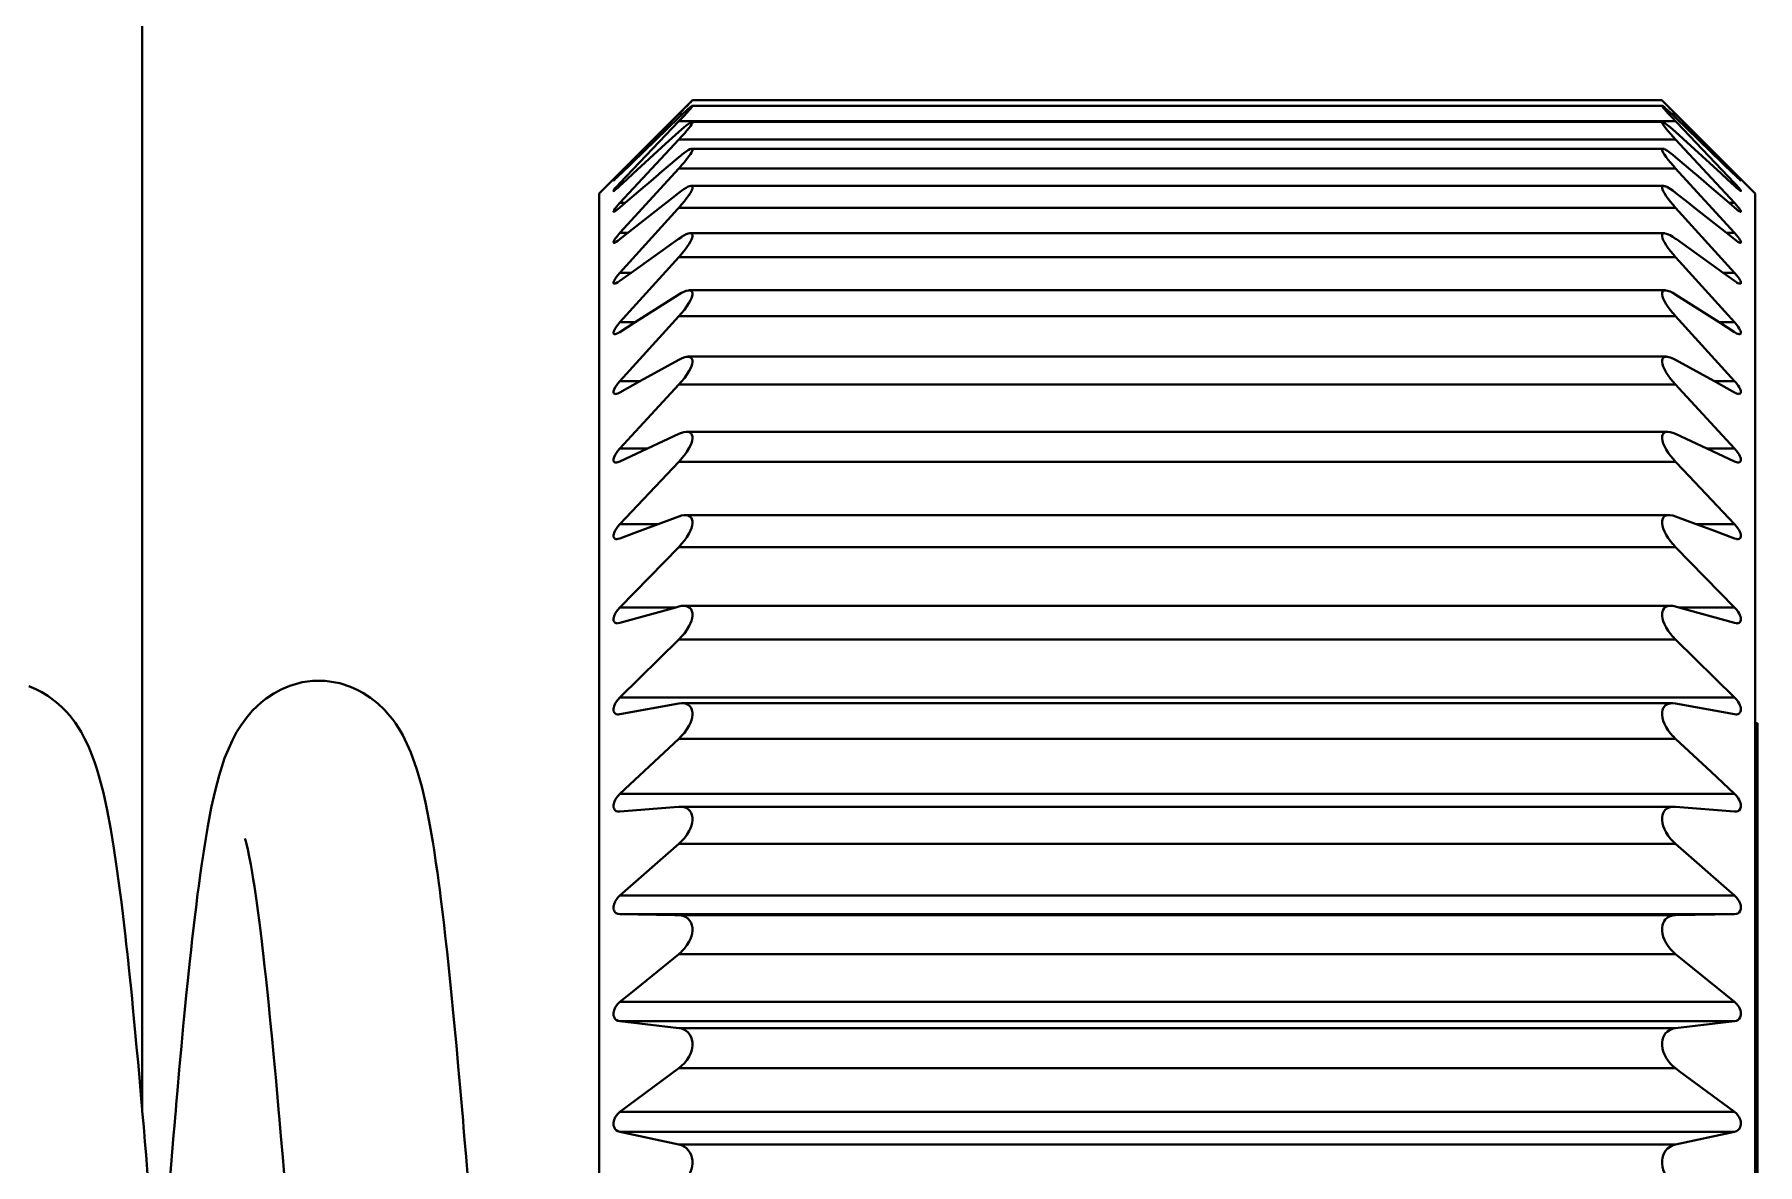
# Model space of a CAD drawing. Header units: millimetres. Extents: x 15 to 415, y 5 to 292.
# Drawn here: x 97.997 to 99.859, y 97.042 to 98.264 of the extents above; entities that cross this region are included whole.
import ezdxf

# ---------------------------------------------------------------- set-up
doc = ezdxf.new("R2010")
doc.units = ezdxf.units.MM
doc.layers.add('Geometries', color=7, linetype='Continuous')

msp = doc.modelspace()

# ---------------------------------------------------------------- linework, layer by layer
at = {"layer": 'Geometries', "linetype": 'Continuous', "lineweight": 40}
for p, q in [((98.113, 97.1019), (98.113, 101.3712)), ((98.7076, 98.1924), (98.6069, 98.0917)), ((98.6892, 98.1737), (98.693, 98.1776)), ((98.6961, 98.1807), (98.693, 98.1776)), ((98.693, 98.1776), (98.697, 98.1776)), ((98.6959, 98.1765), (98.697, 98.1776)), ((98.7071, 98.1864), (98.7075, 98.1866)), ((98.7076, 98.1924), (98.7074, 98.1922)), ((98.7075, 98.1866), (98.7076, 98.1866)), ((99.7557, 98.1866), (98.7075, 98.1866)), ((99.7555, 98.1924), (98.7076, 98.1924)), ((99.7555, 98.1924), (99.8563, 98.0917)), ((99.7557, 98.1923), (99.7555, 98.1924)), ((99.7662, 98.1776), (99.7702, 98.1776)), ((99.7702, 98.1776), (99.8339, 98.1131)), ((98.6293, 98.1131), (98.6892, 98.1737)), ((98.6293, 98.1029), (98.693, 98.1697)), ((98.693, 98.1737), (98.6303, 98.1131)), ((98.693, 98.1582), (98.6787, 98.1452)), ((98.6959, 98.1727), (98.693, 98.1697)), ((98.693, 98.1697), (99.7702, 98.1697)), ((98.7071, 98.1691), (98.7072, 98.1691)), ((98.7072, 98.1691), (98.7076, 98.1689)), ((99.7559, 98.1691), (98.7072, 98.1691)), ((99.8328, 98.1131), (99.7702, 98.1737)), ((99.7702, 98.1697), (99.7715, 98.1683)), ((99.7702, 98.1582), (99.8194, 98.1132)), ((99.7715, 98.1683), (99.8339, 98.1029)), ((98.6293, 98.0815), (98.693, 98.15)), ((98.6437, 98.1132), (98.6787, 98.1452)), ((98.6959, 98.1532), (98.693, 98.15)), ((98.693, 98.15), (99.7702, 98.15)), ((98.7063, 98.1401), (98.7067, 98.1401)), ((98.7067, 98.1401), (98.7069, 98.1401)), ((99.7565, 98.1401), (98.7067, 98.1401)), ((99.7562, 98.1401), (99.7564, 98.1401)), ((99.7702, 98.15), (99.8339, 98.0815)), ((98.693, 98.131), (98.672, 98.1132)), ((98.6959, 98.1221), (98.693, 98.1189)), ((99.7702, 98.131), (99.7911, 98.1132)), ((98.6224, 98.1057), (98.6224, 98.1057)), ((98.6293, 98.0491), (98.693, 98.1189)), ((98.6303, 98.1131), (98.6293, 98.1121)), ((98.6293, 98.1131), (98.6303, 98.1131)), ((98.6293, 98.1029), (98.6326, 98.1029)), ((98.6325, 98.1028), (98.6293, 98.0999)), ((98.6325, 98.1028), (98.6426, 98.1122)), ((98.6426, 98.1122), (98.6437, 98.1132)), ((98.6566, 98.0999), (98.6601, 98.1029)), ((98.6601, 98.1029), (98.6709, 98.1122)), ((98.6709, 98.1122), (98.672, 98.1132)), ((98.693, 98.1189), (99.7702, 98.1189)), ((99.7702, 98.1189), (99.7738, 98.1149)), ((99.7738, 98.1149), (99.8339, 98.0491)), ((99.7911, 98.1132), (99.7923, 98.1122)), ((99.7923, 98.1122), (99.8031, 98.1029)), ((99.8031, 98.1029), (99.8066, 98.0999)), ((99.8194, 98.1132), (99.8205, 98.1122)), ((99.8307, 98.1028), (99.8205, 98.1122)), ((99.8339, 98.1029), (99.8306, 98.1029)), ((99.8339, 98.0999), (99.8307, 98.1028)), ((99.8339, 98.1121), (99.8328, 98.1131)), ((99.8339, 98.1131), (99.8328, 98.1131)), ((99.836, 98.11), (99.8339, 98.1121)), ((99.8408, 98.1057), (99.8408, 98.1057)), ((99.8408, 98.1057), (99.8408, 98.1057)), ((98.6069, 98.0917), (98.6069, 97.0003)), ((98.6225, 98.0944), (98.6224, 98.0945)), ((98.6351, 98.0815), (98.6566, 98.0999)), ((98.693, 98.0925), (98.6791, 98.0815)), ((98.7059, 98.0999), (98.7061, 98.0999)), ((99.7571, 98.0999), (98.706, 98.0999)), ((99.7568, 98.0999), (99.7571, 98.0999)), ((99.7571, 98.0999), (99.7572, 98.0999)), ((99.7702, 98.0925), (99.7841, 98.0815)), ((99.8281, 98.0815), (99.8066, 98.0999)), ((99.836, 98.0979), (99.8339, 98.0999)), ((99.8407, 98.0944), (99.8406, 98.0945)), ((99.8563, 97.5193), (99.8563, 98.0917)), ((98.6227, 98.072), (98.6226, 98.072)), ((98.6228, 98.072), (98.6227, 98.072)), ((98.6351, 98.0815), (98.6293, 98.0765)), ((98.6293, 98.0815), (98.6351, 98.0815)), ((98.6293, 98.006), (98.6916, 98.0749)), ((98.638, 98.0491), (98.6727, 98.0765)), ((98.6727, 98.0765), (98.6791, 98.0815)), ((98.6916, 98.0749), (98.693, 98.0764)), ((98.693, 98.0764), (99.7702, 98.0764)), ((99.7702, 98.0764), (99.8339, 98.006)), ((99.7841, 98.0815), (99.7904, 98.0765)), ((99.8251, 98.0491), (99.7904, 98.0765)), ((99.8339, 98.0815), (99.828, 98.0815)), ((99.8339, 98.0765), (99.8281, 98.0815)), ((99.836, 98.0747), (99.8339, 98.0765)), ((99.8405, 98.072), (99.8402, 98.072)), ((98.638, 98.0491), (98.6293, 98.0422)), ((98.6293, 98.0491), (98.638, 98.0491)), ((98.7052, 98.0487), (98.7059, 98.0487)), ((99.758, 98.0487), (98.7052, 98.0487)), ((99.758, 98.0487), (99.7585, 98.0487)), ((99.8339, 98.0422), (99.8251, 98.0491)), ((99.8339, 98.0491), (99.8251, 98.0491)), ((98.6231, 98.0385), (98.623, 98.0385)), ((98.6415, 98.006), (98.6921, 98.0422)), ((98.693, 98.0428), (98.6921, 98.0422)), ((99.7702, 98.0428), (99.7711, 98.0422)), ((99.8216, 98.006), (99.7711, 98.0422)), ((99.836, 98.0406), (99.8339, 98.0422)), ((98.6293, 97.9525), (98.693, 98.023)), ((98.6959, 98.0263), (98.693, 98.023)), ((98.693, 98.023), (99.7702, 98.023)), ((99.7702, 98.023), (99.7741, 98.0187)), ((99.7741, 98.0187), (99.8339, 97.9525)), ((98.6234, 97.9942), (98.6231, 97.9943)), ((98.6415, 98.006), (98.6293, 97.9972)), ((98.6293, 98.006), (98.6416, 98.006)), ((99.8339, 97.9972), (99.8216, 98.006)), ((99.8339, 98.006), (99.8216, 98.006)), ((99.836, 97.9958), (99.8339, 97.9972)), ((99.8398, 97.9942), (99.8389, 97.9944)), ((99.8401, 97.9943), (99.8398, 97.9942)), ((98.6459, 97.9525), (98.6822, 97.9757)), ((98.693, 97.9825), (98.6822, 97.9757)), ((98.7037, 97.987), (98.7041, 97.9871)), ((98.7041, 97.9871), (98.7047, 97.987)), ((99.759, 97.9871), (98.7041, 97.9871)), ((99.7585, 97.987), (99.759, 97.9871)), ((99.7673, 97.9842), (99.7702, 97.9825)), ((99.7702, 97.9825), (99.7704, 97.9823)), ((99.8173, 97.9525), (99.7704, 97.9823)), ((98.6293, 97.889), (98.693, 97.9591)), ((98.6293, 97.9525), (98.6459, 97.9525)), ((98.6459, 97.9525), (98.6293, 97.9419)), ((98.693, 97.9591), (99.7702, 97.9591)), ((99.7702, 97.9591), (99.8339, 97.889)), ((99.8339, 97.9525), (99.8172, 97.9525)), ((99.8339, 97.9419), (99.8173, 97.9525)), ((98.6242, 97.9396), (98.6238, 97.9396)), ((99.836, 97.9406), (99.8339, 97.9419)), ((99.8393, 97.9396), (99.8389, 97.9396)), ((99.8401, 97.9397), (99.8393, 97.9396)), ((98.7022, 97.9153), (98.7029, 97.9154)), ((99.7603, 97.9154), (98.7029, 97.9154)), ((99.7595, 97.9153), (99.7602, 97.9154)), ((99.7602, 97.9154), (99.7609, 97.9153)), ((98.693, 97.912), (98.6515, 97.8891)), ((99.7701, 97.9121), (99.7702, 97.912)), ((99.8117, 97.8891), (99.7702, 97.912)), ((98.6515, 97.8891), (98.6293, 97.8767)), ((98.6293, 97.889), (98.6515, 97.889)), ((98.6293, 97.8162), (98.693, 97.8852)), ((98.6959, 97.8884), (98.693, 97.8852)), ((98.693, 97.8852), (99.7702, 97.8852)), ((99.7702, 97.8852), (99.778, 97.8767)), ((99.8339, 97.889), (99.8116, 97.889)), ((99.8339, 97.8767), (99.8117, 97.8891)), ((99.778, 97.8767), (99.8339, 97.8162)), ((99.836, 97.8757), (99.8339, 97.8767)), ((99.8387, 97.875), (99.8377, 97.8752)), ((99.8388, 97.8751), (99.8387, 97.875)), ((98.693, 97.8319), (98.6592, 97.8162)), ((98.7013, 97.8342), (98.7015, 97.8342)), ((98.7015, 97.8342), (98.7022, 97.8342)), ((99.7616, 97.8342), (98.7015, 97.8342)), ((99.7616, 97.8342), (99.7618, 97.8342)), ((99.77, 97.8319), (99.7702, 97.8319)), ((99.804, 97.8162), (99.7702, 97.8319)), ((98.6592, 97.8162), (98.6293, 97.8022)), ((98.6293, 97.8162), (98.6592, 97.8162)), ((98.6959, 97.8051), (98.693, 97.8018)), ((99.8339, 97.8162), (99.8039, 97.8162)), ((99.8339, 97.8022), (99.804, 97.8162)), ((98.6293, 97.7344), (98.693, 97.8018)), ((98.693, 97.8018), (99.7702, 97.8018)), ((99.7702, 97.8018), (99.7784, 97.7932)), ((99.7784, 97.7932), (99.8339, 97.7344)), ((99.836, 97.8014), (99.8339, 97.8022)), ((99.8381, 97.8011), (99.8377, 97.8011)), ((99.8388, 97.8011), (99.8381, 97.8011)), ((98.6293, 97.7344), (98.6706, 97.7344)), ((98.6706, 97.7344), (98.6473, 97.7257)), ((98.693, 97.7428), (98.6706, 97.7344)), ((98.6996, 97.7442), (98.7, 97.7442)), ((99.7632, 97.7442), (98.7, 97.7442)), ((99.7618, 97.7442), (99.7632, 97.7442)), ((99.7632, 97.7442), (99.7635, 97.7442)), ((99.7926, 97.7344), (99.7702, 97.7428)), ((99.8339, 97.7344), (99.7925, 97.7344)), ((99.7926, 97.7344), (99.8121, 97.7271)), ((98.6258, 97.7182), (98.6255, 97.7182)), ((98.6271, 97.7184), (98.6258, 97.7182)), ((98.6293, 97.719), (98.6473, 97.7257)), ((99.8339, 97.719), (99.8121, 97.7271)), ((99.836, 97.7184), (99.8339, 97.719)), ((98.6293, 97.6445), (98.693, 97.7097)), ((98.693, 97.7097), (99.7702, 97.7097)), ((99.7702, 97.7097), (99.8339, 97.6445)), ((98.6271, 97.642), (98.6293, 97.6445)), ((98.6896, 97.6445), (98.6293, 97.6276)), ((98.6293, 97.6445), (98.6897, 97.6445)), ((98.693, 97.6454), (98.6896, 97.6445)), ((98.6959, 97.646), (98.6968, 97.6461)), ((98.6968, 97.6461), (98.6983, 97.6462)), ((99.7648, 97.6462), (98.6983, 97.6462)), ((99.7645, 97.6462), (99.7648, 97.6462)), ((99.7648, 97.6462), (99.7663, 97.6461)), ((99.7736, 97.6445), (99.7702, 97.6454)), ((99.8339, 97.6445), (99.7735, 97.6445)), ((99.8339, 97.6276), (99.7736, 97.6445)), ((98.6267, 97.6272), (98.6255, 97.6274)), ((98.6271, 97.6273), (98.6267, 97.6272)), ((99.836, 97.6273), (99.8339, 97.6276)), ((98.6293, 97.5471), (98.693, 97.6097)), ((98.693, 97.6097), (99.7702, 97.6097)), ((99.7702, 97.6097), (99.8339, 97.5471)), ((98.6271, 97.5447), (98.6293, 97.5471)), ((98.6293, 97.5471), (99.8339, 97.5471)), ((98.6293, 97.529), (98.6275, 97.5288)), ((98.693, 97.5405), (98.6293, 97.529)), ((98.6959, 97.5409), (98.6965, 97.5409)), ((98.6965, 97.5409), (98.6968, 97.5409)), ((99.7666, 97.5409), (98.6965, 97.5409)), ((99.7663, 97.5409), (99.7666, 97.5409)), ((99.8339, 97.529), (99.7702, 97.5405)), ((99.8356, 97.5288), (99.8339, 97.529)), ((99.836, 97.5288), (99.8356, 97.5288)), ((99.8563, 97.5193), (99.8588, 97.5193)), ((99.8563, 97.5193), (99.8588, 97.5193)), ((99.8563, 97.1883), (99.8563, 97.5193)), ((99.8588, 97.5193), (99.8588, 97.1883)), ((99.8588, 97.5193), (99.8588, 97.5193)), ((98.6293, 97.443), (98.693, 97.5024)), ((98.693, 97.5024), (99.7702, 97.5024)), ((99.7702, 97.5024), (99.8085, 97.4667)), ((99.8085, 97.4667), (99.8339, 97.443)), ((98.6293, 97.443), (99.8339, 97.443)), ((98.6293, 97.4238), (98.6285, 97.4238)), ((98.6293, 97.4238), (98.6879, 97.4287)), ((98.693, 97.4291), (98.6879, 97.4287)), ((98.693, 97.4291), (98.6946, 97.4291)), ((99.7685, 97.4291), (98.6946, 97.4291)), ((98.696, 97.4291), (98.6968, 97.429)), ((99.7673, 97.4291), (99.7685, 97.4291)), ((99.7685, 97.4291), (99.7702, 97.4291)), ((99.7685, 97.4291), (99.7685, 97.4291)), ((99.8339, 97.4238), (99.7702, 97.4291)), ((99.8347, 97.4238), (99.8339, 97.4238)), ((99.836, 97.4239), (99.8347, 97.4238)), ((98.6293, 97.333), (98.693, 97.3888)), ((98.693, 97.3888), (99.7702, 97.3888)), ((99.7702, 97.3888), (99.8339, 97.333)), ((98.6271, 97.3309), (98.6293, 97.333)), ((98.6293, 97.333), (99.8339, 97.333)), ((98.6888, 97.3119), (98.6293, 97.3129)), ((98.6293, 97.3129), (99.8339, 97.3129)), ((98.693, 97.3119), (98.6888, 97.3119)), ((99.7702, 97.3119), (98.693, 97.3119)), ((99.7673, 97.3116), (99.7702, 97.3119)), ((99.8339, 97.3129), (99.7702, 97.3119)), ((98.6409, 97.2276), (98.693, 97.2699)), ((98.6959, 97.2724), (98.693, 97.2699)), ((98.693, 97.2699), (99.7702, 97.2699)), ((99.7702, 97.2699), (99.8339, 97.2181)), ((98.6293, 97.2181), (98.6409, 97.2276)), ((98.6271, 97.2161), (98.6293, 97.2181)), ((98.6293, 97.2181), (99.8339, 97.2181)), ((98.693, 97.1898), (98.6293, 97.1972)), ((98.6293, 97.1972), (99.8339, 97.1972)), ((99.7702, 97.1898), (98.693, 97.1898)), ((99.7673, 97.1893), (99.7702, 97.1898)), ((99.8339, 97.1972), (99.7702, 97.1898)), ((99.8563, 97.1883), (99.8588, 97.1883)), ((99.8563, 96.228), (99.8563, 97.1883)), ((99.8588, 97.1883), (99.8588, 96.228)), ((98.6293, 97.0992), (98.693, 97.1464)), ((98.693, 97.1464), (99.7702, 97.1464)), ((99.7702, 97.1464), (99.7742, 97.1434)), ((99.7742, 97.1434), (99.8339, 97.0992)), ((98.6271, 97.0973), (98.6293, 97.0992)), ((98.6293, 97.0992), (99.8339, 97.0992)), ((98.693, 97.064), (98.6293, 97.0777)), ((98.6293, 97.0777), (99.8339, 97.0777)), ((99.8339, 97.0777), (99.7702, 97.064)), ((99.7702, 97.064), (98.693, 97.064)), ((99.7673, 97.0632), (99.7702, 97.064))]:
    msp.add_line(p, q, dxfattribs=at)
at = {"layer": 'Geometries', "linetype": 'Continuous', "lineweight": 40, "flags": 128}
for points in [[(98.693, 98.1737), (98.6958, 98.1764), (98.6959, 98.1765)], [(98.7076, 98.1866), (98.7076, 98.1866), (98.7076, 98.1863), (98.7072, 98.1856), (98.7065, 98.1846), (98.7054, 98.1833), (98.7041, 98.1817), (98.7017, 98.179), (98.6989, 98.1759), (98.696, 98.1729), (98.6959, 98.1727)], [(98.7074, 98.1922), (98.7068, 98.1915), (98.7058, 98.1905), (98.7044, 98.1892), (98.7022, 98.1869), (98.6995, 98.1842), (98.6964, 98.181), (98.6961, 98.1807)], [(98.697, 98.1776), (98.6984, 98.1789), (98.7009, 98.1812), (98.7031, 98.1832), (98.705, 98.1848), (98.7062, 98.1858), (98.7071, 98.1864), (98.7071, 98.1864)], [(99.7702, 98.1697), (99.7674, 98.1726), (99.7647, 98.1755), (99.7622, 98.1782), (99.76, 98.1806), (99.7581, 98.1828), (99.7569, 98.1843), (99.756, 98.1855), (99.7556, 98.1863), (99.7556, 98.1866)], [(99.7556, 98.1866), (99.7556, 98.1866), (99.7556, 98.1866)], [(99.7556, 98.1866), (99.756, 98.1864), (99.756, 98.1864)], [(99.7702, 98.1776), (99.7681, 98.1797), (99.7661, 98.1817), (99.7641, 98.1837), (99.7622, 98.1856), (99.76, 98.1878), (99.7581, 98.1898), (99.7569, 98.191), (99.756, 98.1919), (99.7557, 98.1923)], [(99.756, 98.1864), (99.7567, 98.186), (99.7578, 98.1852), (99.7591, 98.184), (99.7615, 98.1819), (99.7643, 98.1794), (99.7661, 98.1776)], [(99.7661, 98.1776), (99.7671, 98.1767), (99.7702, 98.1737)], [(98.693, 98.1582), (98.6958, 98.1607), (98.6984, 98.163), (98.7009, 98.1651), (98.7031, 98.1668), (98.705, 98.1681), (98.7062, 98.1688), (98.7071, 98.1691), (98.7071, 98.1691)], [(98.7076, 98.1689), (98.7076, 98.1689), (98.7076, 98.1683), (98.7072, 98.1674), (98.7065, 98.1662), (98.7054, 98.1646), (98.7041, 98.1628), (98.7017, 98.1598), (98.6989, 98.1566), (98.696, 98.1533), (98.6959, 98.1532)], [(99.7556, 98.1689), (99.7556, 98.169), (99.7559, 98.1691)], [(99.7702, 98.15), (99.7674, 98.1531), (99.7647, 98.1561), (99.7622, 98.159), (99.76, 98.1616), (99.7581, 98.1641), (99.7569, 98.1658), (99.756, 98.1673), (99.7556, 98.1683), (99.7556, 98.1689)], [(99.7559, 98.1691), (99.756, 98.1691), (99.756, 98.1691)], [(99.756, 98.1691), (99.7567, 98.1689), (99.7578, 98.1683), (99.7591, 98.1675), (99.7615, 98.1657), (99.7643, 98.1634), (99.7671, 98.1609), (99.7702, 98.1582)], [(98.6959, 98.1334), (98.6984, 98.1354), (98.7009, 98.1372), (98.7031, 98.1387), (98.705, 98.1397), (98.7062, 98.1401), (98.7063, 98.1401)], [(98.7069, 98.1401), (98.7071, 98.1401), (98.7076, 98.1396), (98.7076, 98.1387), (98.7072, 98.1375), (98.7065, 98.1361), (98.7054, 98.1343), (98.7041, 98.1323), (98.7017, 98.1291), (98.6989, 98.1256), (98.696, 98.1223), (98.6959, 98.1221)], [(99.7702, 98.1189), (99.7674, 98.122), (99.7647, 98.1251), (99.7622, 98.1281), (99.76, 98.131), (99.7581, 98.1337), (99.7569, 98.1357), (99.756, 98.1374), (99.7556, 98.1387), (99.7556, 98.1396), (99.756, 98.1401), (99.7562, 98.1401)], [(99.7564, 98.1401), (99.7567, 98.1401), (99.7572, 98.14)], [(99.7572, 98.14), (99.7578, 98.1398), (99.7591, 98.1392), (99.7615, 98.1377), (99.7643, 98.1358), (99.7671, 98.1335), (99.7702, 98.131)], [(98.693, 98.131), (98.6958, 98.1333), (98.6959, 98.1334)], [(98.6224, 98.1057), (98.6223, 98.1057), (98.6224, 98.1058)], [(98.6224, 98.0945), (98.6223, 98.0945), (98.6224, 98.0948), (98.6226, 98.0952), (98.623, 98.0958), (98.6243, 98.0973), (98.6256, 98.0988), (98.627, 98.1005), (98.6293, 98.1029)], [(98.6224, 98.1058), (98.6224, 98.1058), (98.6226, 98.1061), (98.623, 98.1066), (98.6243, 98.108), (98.6256, 98.1093), (98.627, 98.1108), (98.6293, 98.1131)], [(98.6293, 98.1121), (98.6272, 98.1101), (98.6254, 98.1084), (98.6243, 98.1074), (98.6235, 98.1066), (98.6229, 98.1061), (98.6225, 98.1058), (98.6224, 98.1057)], [(99.8339, 98.1131), (99.8359, 98.111), (99.836, 98.1109)], [(99.8339, 98.1029), (99.8359, 98.1007), (99.836, 98.1006)], [(99.836, 98.1109), (99.8378, 98.1091), (99.8388, 98.108), (99.8397, 98.1071), (99.8402, 98.1065), (99.8406, 98.106), (99.8408, 98.1058), (99.8408, 98.1057)], [(99.8408, 98.1057), (99.8408, 98.1057), (99.8405, 98.1059), (99.8401, 98.1062), (99.8389, 98.1074), (99.8376, 98.1086), (99.8361, 98.11), (99.836, 98.11)], [(98.6293, 98.0999), (98.6272, 98.098), (98.6254, 98.0964), (98.6243, 98.0956), (98.6235, 98.095), (98.6229, 98.0946), (98.6225, 98.0944), (98.6225, 98.0944)], [(98.7069, 98.0997), (98.7071, 98.0996), (98.7076, 98.0989), (98.7076, 98.0976), (98.7072, 98.0962), (98.7065, 98.0945), (98.7054, 98.0925), (98.7041, 98.0904), (98.7017, 98.0869), (98.6989, 98.0833), (98.696, 98.0798), (98.693, 98.0764)], [(98.693, 98.0925), (98.6958, 98.0946), (98.6959, 98.0947)], [(98.6959, 98.0947), (98.6984, 98.0964), (98.7009, 98.098), (98.7031, 98.0991), (98.705, 98.0998), (98.7059, 98.0999)], [(98.7061, 98.0999), (98.7062, 98.0999), (98.7069, 98.0997)], [(99.7673, 98.0797), (99.7647, 98.0828), (99.7622, 98.0859), (99.76, 98.089), (99.7581, 98.0919), (99.7569, 98.0941), (99.756, 98.096), (99.7556, 98.0977), (99.7556, 98.0989), (99.756, 98.0996), (99.7567, 98.0999), (99.7568, 98.0999)], [(99.7572, 98.0999), (99.7578, 98.0998), (99.7591, 98.0995), (99.7615, 98.0984), (99.7643, 98.0967), (99.7671, 98.0948), (99.7702, 98.0925)], [(99.836, 98.1006), (99.8378, 98.0986), (99.8388, 98.0974), (99.8397, 98.0963), (99.8402, 98.0956), (99.8406, 98.095), (99.8408, 98.0946), (99.8408, 98.0945)], [(99.8406, 98.0945), (99.8405, 98.0945), (99.8401, 98.0947), (99.8389, 98.0956), (99.8376, 98.0966), (99.8361, 98.0979), (99.836, 98.0979)], [(99.8408, 98.0945), (99.8408, 98.0944), (99.8407, 98.0944)], [(98.6226, 98.072), (98.6225, 98.072), (98.6223, 98.0722), (98.6224, 98.0726), (98.6226, 98.0731), (98.623, 98.0738), (98.6243, 98.0756), (98.6256, 98.0773), (98.627, 98.079), (98.6293, 98.0815)], [(98.6293, 98.0765), (98.6272, 98.0748), (98.6254, 98.0734), (98.6243, 98.0727), (98.6235, 98.0722), (98.6229, 98.072), (98.6228, 98.072)], [(99.7702, 98.0764), (99.7674, 98.0796), (99.7673, 98.0797)], [(99.8339, 98.0815), (99.8359, 98.0792), (99.836, 98.0791)], [(99.836, 98.0791), (99.8378, 98.077), (99.8388, 98.0757), (99.8397, 98.0745), (99.8402, 98.0736), (99.8406, 98.0729), (99.8408, 98.0724), (99.8408, 98.0721), (99.8406, 98.072)], [(99.8402, 98.072), (99.8401, 98.072), (99.8389, 98.0727), (99.8376, 98.0735), (99.8361, 98.0746), (99.836, 98.0747)], [(99.8406, 98.072), (99.8405, 98.072), (99.8405, 98.072)], [(98.623, 98.0385), (98.6229, 98.0385), (98.6225, 98.0386), (98.6223, 98.0389), (98.6224, 98.0395), (98.6226, 98.0402), (98.623, 98.041), (98.6243, 98.043), (98.6256, 98.0447), (98.627, 98.0465), (98.6293, 98.0491)], [(98.6959, 98.0448), (98.6984, 98.0463), (98.7009, 98.0476), (98.7031, 98.0484), (98.7047, 98.0487)], [(98.7059, 98.0487), (98.7062, 98.0486), (98.7071, 98.048), (98.7076, 98.047), (98.7076, 98.0455), (98.7072, 98.0438), (98.7065, 98.0419), (98.7054, 98.0397), (98.7041, 98.0374), (98.7017, 98.0337), (98.6989, 98.03), (98.696, 98.0265), (98.6959, 98.0263)], [(98.7047, 98.0487), (98.705, 98.0487), (98.7052, 98.0487)], [(99.7702, 98.023), (99.7674, 98.0262), (99.7647, 98.0294), (99.7622, 98.0327), (99.76, 98.0359), (99.7581, 98.039), (99.7569, 98.0414), (99.756, 98.0436), (99.7556, 98.0455), (99.7556, 98.047), (99.756, 98.0479), (99.7567, 98.0485), (99.7578, 98.0487), (99.758, 98.0487)], [(99.7585, 98.0487), (99.7591, 98.0486), (99.7615, 98.0479), (99.7643, 98.0466), (99.7671, 98.0449), (99.7702, 98.0428)], [(99.8339, 98.0491), (99.8359, 98.0468), (99.836, 98.0466)], [(99.836, 98.0466), (99.8378, 98.0444), (99.8388, 98.043), (99.8397, 98.0417), (99.8402, 98.0408), (99.8406, 98.0399), (99.8408, 98.0392), (99.8408, 98.0388), (99.8405, 98.0385), (99.8402, 98.0385)], [(98.6293, 98.0422), (98.6272, 98.0406), (98.6254, 98.0394), (98.6243, 98.0389), (98.6235, 98.0385), (98.6231, 98.0385)], [(98.693, 98.0428), (98.6958, 98.0447), (98.6959, 98.0448)], [(99.8401, 98.0385), (99.8389, 98.0389), (99.8376, 98.0395), (99.8361, 98.0405), (99.836, 98.0406)], [(99.8402, 98.0385), (99.8401, 98.0385), (99.8401, 98.0385)], [(98.6231, 97.9943), (98.6229, 97.9943), (98.6225, 97.9946), (98.6223, 97.9951), (98.6224, 97.9958), (98.6226, 97.9965), (98.623, 97.9974), (98.6243, 97.9996), (98.6256, 98.0015), (98.627, 98.0034), (98.6293, 98.006)], [(98.6242, 97.9944), (98.6235, 97.9942), (98.6234, 97.9942)], [(98.6293, 97.9972), (98.6272, 97.9958), (98.6254, 97.9948), (98.6243, 97.9944), (98.6242, 97.9944)], [(99.8339, 98.006), (99.8359, 98.0036), (99.836, 98.0035)], [(99.836, 98.0035), (99.8378, 98.0012), (99.8388, 97.9997), (99.8397, 97.9983), (99.8402, 97.9972), (99.8406, 97.9962), (99.8408, 97.9954), (99.8408, 97.9948), (99.8405, 97.9945), (99.8401, 97.9943), (99.8401, 97.9943)], [(99.8389, 97.9944), (99.8389, 97.9944), (99.8376, 97.9949), (99.8361, 97.9957), (99.836, 97.9958)], [(98.693, 97.9825), (98.6958, 97.9842), (98.6984, 97.9855), (98.7009, 97.9865), (98.7031, 97.987), (98.7037, 97.987)], [(98.7047, 97.987), (98.705, 97.987), (98.7062, 97.9866), (98.7071, 97.9857), (98.7076, 97.9843), (98.7076, 97.9826), (98.7072, 97.9807), (98.7065, 97.9786), (98.7054, 97.9763), (98.7041, 97.9738), (98.7017, 97.97), (98.6989, 97.9661), (98.696, 97.9625), (98.693, 97.9591)], [(99.7673, 97.9624), (99.7647, 97.9655), (99.7622, 97.9689), (99.76, 97.9722), (99.7581, 97.9755), (99.7569, 97.9781), (99.756, 97.9805), (99.7556, 97.9826), (99.7556, 97.9844), (99.756, 97.9856), (99.7567, 97.9864), (99.7578, 97.9869), (99.7585, 97.987)], [(99.759, 97.9871), (99.7591, 97.9871), (99.7595, 97.987)], [(99.7595, 97.987), (99.7615, 97.9867), (99.7643, 97.9857), (99.7671, 97.9843), (99.7673, 97.9842)], [(98.6231, 97.9397), (98.6229, 97.9398), (98.6225, 97.9403), (98.6223, 97.9409), (98.6224, 97.9417), (98.6226, 97.9426), (98.623, 97.9436), (98.6243, 97.946), (98.6256, 97.9479), (98.627, 97.9498), (98.6293, 97.9525)], [(99.7702, 97.9591), (99.7674, 97.9623), (99.7673, 97.9624)], [(99.8339, 97.9525), (99.8359, 97.9501), (99.836, 97.95)], [(98.6238, 97.9396), (98.6235, 97.9396), (98.6231, 97.9397)], [(98.6293, 97.9419), (98.6272, 97.9407), (98.6254, 97.9399), (98.6243, 97.9397), (98.6242, 97.9396)], [(99.836, 97.95), (99.8378, 97.9476), (99.8388, 97.946), (99.8397, 97.9445), (99.8402, 97.9434), (99.8406, 97.9423), (99.8408, 97.9413), (99.8408, 97.9406), (99.8405, 97.9401), (99.8401, 97.9398), (99.8401, 97.9397)], [(99.8389, 97.9396), (99.8389, 97.9396), (99.8376, 97.94), (99.8361, 97.9406), (99.836, 97.9406)], [(98.6959, 97.9135), (98.6984, 97.9145), (98.7009, 97.9151), (98.7022, 97.9153)], [(98.7037, 97.9153), (98.705, 97.915), (98.7062, 97.9143), (98.7071, 97.9131), (98.7076, 97.9115), (98.7076, 97.9095), (98.7072, 97.9074), (98.7065, 97.9051), (98.7054, 97.9026), (98.7041, 97.9001), (98.7017, 97.8961), (98.6989, 97.8922), (98.696, 97.8886), (98.6959, 97.8884)], [(98.7029, 97.9154), (98.7031, 97.9153), (98.7037, 97.9153)], [(99.7702, 97.8852), (99.7674, 97.8883), (99.7647, 97.8916), (99.7622, 97.895), (99.76, 97.8984), (99.7581, 97.9018), (99.7569, 97.9046), (99.756, 97.9072), (99.7556, 97.9095), (99.7556, 97.9116), (99.756, 97.913), (99.7567, 97.9141), (99.7578, 97.9149), (99.7591, 97.9153), (99.7595, 97.9153)], [(99.7609, 97.9153), (99.7615, 97.9153), (99.7643, 97.9146), (99.7671, 97.9135), (99.7701, 97.9121)], [(98.693, 97.912), (98.6958, 97.9134), (98.6959, 97.9135)], [(98.6243, 97.8751), (98.6235, 97.8752), (98.6229, 97.8755), (98.6225, 97.8761), (98.6223, 97.8769), (98.6224, 97.8778), (98.6226, 97.8788), (98.623, 97.8799), (98.6243, 97.8824), (98.6256, 97.8844), (98.627, 97.8864), (98.6293, 97.889)], [(99.8339, 97.889), (99.8359, 97.8866), (99.836, 97.8865)], [(99.836, 97.8865), (99.8378, 97.8841), (99.8388, 97.8825), (99.8397, 97.8809), (99.8402, 97.8796), (99.8406, 97.8784), (99.8408, 97.8774), (99.8408, 97.8765), (99.8405, 97.8759), (99.8401, 97.8755), (99.8389, 97.8751), (99.8388, 97.8751)], [(98.6244, 97.875), (98.6243, 97.8751), (98.6243, 97.8751)], [(98.6255, 97.8752), (98.6254, 97.8751), (98.6244, 97.875)], [(98.6293, 97.8767), (98.6272, 97.8757), (98.6255, 97.8752)], [(99.8377, 97.8752), (99.8376, 97.8752), (99.8361, 97.8756), (99.836, 97.8757)], [(98.693, 97.8319), (98.6958, 97.833), (98.6959, 97.8331)], [(98.6959, 97.8331), (98.6984, 97.8338), (98.7009, 97.8342), (98.7013, 97.8342)], [(98.7022, 97.8342), (98.7031, 97.8341), (98.705, 97.8334), (98.7062, 97.8324), (98.7071, 97.831), (98.7076, 97.8291), (98.7076, 97.8268), (98.7072, 97.8246), (98.7065, 97.8221), (98.7054, 97.8195), (98.7041, 97.8168), (98.7017, 97.8127), (98.6989, 97.8088), (98.696, 97.8052), (98.6959, 97.8051)], [(99.7702, 97.8018), (99.7674, 97.8049), (99.7647, 97.8082), (99.7622, 97.8116), (99.76, 97.8151), (99.7581, 97.8186), (99.7569, 97.8215), (99.756, 97.8243), (99.7556, 97.8269), (99.7556, 97.8291), (99.756, 97.8308), (99.7567, 97.8321), (99.7578, 97.8331), (99.7591, 97.8338), (99.7609, 97.8342)], [(99.7609, 97.8342), (99.7615, 97.8342), (99.7616, 97.8342)], [(99.7618, 97.8342), (99.7643, 97.8339), (99.7671, 97.8331), (99.77, 97.8319)], [(98.6242, 97.8011), (98.6235, 97.8014), (98.6229, 97.8019), (98.6225, 97.8026), (98.6223, 97.8035), (98.6224, 97.8046), (98.6226, 97.8057), (98.623, 97.8068), (98.6243, 97.8094), (98.6256, 97.8115), (98.627, 97.8135), (98.6293, 97.8162)], [(99.8339, 97.8162), (99.8359, 97.8137), (99.836, 97.8136)], [(99.836, 97.8136), (99.8378, 97.8112), (99.8388, 97.8095), (99.8397, 97.8079), (99.8402, 97.8065), (99.8406, 97.8053), (99.8408, 97.8041), (99.8408, 97.8031), (99.8405, 97.8024), (99.8401, 97.8018), (99.8389, 97.8011), (99.8388, 97.8011)], [(98.6251, 97.8011), (98.6243, 97.8011), (98.6242, 97.8011)], [(98.6255, 97.8011), (98.6254, 97.8011), (98.6251, 97.8011)], [(98.6293, 97.8022), (98.6272, 97.8014), (98.6255, 97.8011)], [(99.8377, 97.8011), (99.8376, 97.8011), (99.8361, 97.8014), (99.836, 97.8014)], [(98.6255, 97.7182), (98.6254, 97.7182), (98.6243, 97.7185), (98.6235, 97.7189), (98.6229, 97.7195), (98.6225, 97.7204), (98.6223, 97.7214), (98.6224, 97.7226), (98.6226, 97.7237), (98.623, 97.725), (98.6243, 97.7277), (98.6256, 97.7298), (98.627, 97.7318), (98.6293, 97.7344)], [(98.7013, 97.7442), (98.7031, 97.7438), (98.705, 97.7428), (98.7062, 97.7415), (98.7071, 97.7398), (98.7076, 97.7377), (98.7076, 97.7352), (98.7072, 97.7328), (98.7065, 97.7302), (98.7054, 97.7274), (98.7041, 97.7247), (98.7017, 97.7205), (98.6989, 97.7166), (98.696, 97.713), (98.693, 97.7097)], [(98.693, 97.7428), (98.6958, 97.7436), (98.6959, 97.7437)], [(98.6959, 97.7437), (98.6984, 97.7441), (98.6996, 97.7442)], [(98.7, 97.7442), (98.7009, 97.7442), (98.7013, 97.7442)], [(99.7673, 97.7129), (99.7647, 97.716), (99.7622, 97.7194), (99.76, 97.7229), (99.7581, 97.7266), (99.7569, 97.7296), (99.756, 97.7325), (99.7556, 97.7352), (99.7556, 97.7377), (99.756, 97.7396), (99.7567, 97.7412), (99.7578, 97.7425), (99.7591, 97.7434), (99.7615, 97.7441), (99.7618, 97.7442)], [(99.7635, 97.7442), (99.7643, 97.7442), (99.7671, 97.7437), (99.7702, 97.7428)], [(99.8339, 97.7344), (99.8359, 97.732), (99.836, 97.7319)], [(99.836, 97.7319), (99.8378, 97.7295), (99.8388, 97.7278), (99.8397, 97.7261), (99.8402, 97.7247), (99.8406, 97.7233), (99.8408, 97.722), (99.8408, 97.7209), (99.8405, 97.7201), (99.8401, 97.7194), (99.8389, 97.7185), (99.8377, 97.7182)], [(98.6293, 97.719), (98.6272, 97.7184), (98.6271, 97.7184)], [(99.7702, 97.7097), (99.7674, 97.7128), (99.7673, 97.7129)], [(99.8373, 97.7182), (99.8361, 97.7183), (99.836, 97.7184)], [(99.8377, 97.7182), (99.8376, 97.7182), (99.8373, 97.7182)], [(98.6255, 97.6274), (98.6254, 97.6274), (98.6243, 97.6277), (98.6235, 97.6284), (98.6229, 97.6291), (98.6225, 97.63), (98.6223, 97.6312), (98.6224, 97.6324), (98.6226, 97.6337), (98.623, 97.635), (98.6243, 97.6378), (98.6256, 97.6399), (98.627, 97.6419), (98.6271, 97.642)], [(98.6987, 97.6462), (98.7009, 97.6459), (98.7031, 97.6452), (98.705, 97.6439), (98.7062, 97.6424), (98.7071, 97.6404), (98.7076, 97.6381), (98.7076, 97.6354), (98.7072, 97.6328), (98.7065, 97.6301), (98.7054, 97.6273), (98.7041, 97.6244), (98.7017, 97.6203), (98.6989, 97.6163), (98.696, 97.6129), (98.693, 97.6097)], [(98.693, 97.6454), (98.6958, 97.646), (98.6959, 97.646)], [(98.6983, 97.6462), (98.6984, 97.6462), (98.6987, 97.6462)], [(99.7673, 97.6127), (99.7647, 97.6158), (99.7622, 97.6191), (99.76, 97.6227), (99.7581, 97.6264), (99.7569, 97.6294), (99.756, 97.6325), (99.7556, 97.6354), (99.7556, 97.6381), (99.756, 97.6402), (99.7567, 97.642), (99.7578, 97.6435), (99.7591, 97.6446), (99.7615, 97.6458), (99.7643, 97.6462), (99.7645, 97.6462)], [(99.7663, 97.6461), (99.7671, 97.646), (99.7702, 97.6454)], [(99.8339, 97.6445), (99.8359, 97.6422), (99.8378, 97.6396), (99.8388, 97.6379), (99.8397, 97.6361), (99.8402, 97.6347), (99.8406, 97.6332), (99.8408, 97.6319), (99.8408, 97.6307), (99.8405, 97.6297), (99.8401, 97.6289), (99.8389, 97.6278), (99.8377, 97.6274)], [(98.6293, 97.6276), (98.6272, 97.6273), (98.6271, 97.6273)], [(99.8365, 97.6272), (99.8361, 97.6272), (99.836, 97.6273)], [(99.8377, 97.6274), (99.8376, 97.6273), (99.8365, 97.6272)], [(99.7702, 97.6097), (99.7674, 97.6126), (99.7673, 97.6127)], [(98.4648, 97.0276), (98.463, 97.0506), (98.4614, 97.0694), (98.4603, 97.0819), (98.4597, 97.0899), (98.4583, 97.1055), (98.4566, 97.1254), (98.4546, 97.1483), (98.4525, 97.1711), (98.4505, 97.1921), (98.4488, 97.2102), (98.4477, 97.2218), (98.4462, 97.2367), (98.4443, 97.2543), (98.4428, 97.269), (98.4415, 97.2808), (98.4405, 97.2897), (98.4392, 97.3012), (98.4375, 97.3154), (98.4358, 97.3291), (98.4345, 97.3393), (98.4336, 97.3463), (98.432, 97.3579), (98.4304, 97.3686), (98.4293, 97.3766), (98.4284, 97.3824), (98.427, 97.3912), (98.4232, 97.4131), (98.4191, 97.4337), (98.4151, 97.451), (98.4099, 97.4694), (98.4034, 97.4876), (98.3945, 97.5065), (98.3904, 97.5135), (98.387, 97.5187), (98.3837, 97.5232), (98.3807, 97.5271), (98.3748, 97.5337), (98.3676, 97.5406), (98.3596, 97.5469), (98.3514, 97.5522), (98.3462, 97.555), (98.338, 97.5587), (98.3265, 97.5625), (98.3107, 97.5652), (98.2974, 97.5652), (98.2858, 97.5635), (98.2725, 97.5597), (98.2639, 97.5561), (98.2551, 97.5514), (98.2469, 97.5459), (98.2418, 97.5419), (98.2372, 97.5379), (98.232, 97.5327), (98.2256, 97.5252), (98.2199, 97.5173), (98.215, 97.5095), (98.2105, 97.5011), (98.2021, 97.4814), (98.1961, 97.4629), (98.1917, 97.4462), (98.1877, 97.4277), (98.184, 97.4082), (98.1799, 97.3837), (98.1788, 97.3765), (98.1775, 97.3677), (98.1757, 97.3552), (98.1741, 97.3432), (98.1729, 97.3345), (98.1712, 97.3205), (98.1698, 97.3096), (98.1688, 97.3006), (98.1681, 97.2946), (98.1671, 97.2864), (98.1658, 97.2745), (98.1644, 97.262), (98.1623, 97.2414), (98.1606, 97.2249), (98.1591, 97.21), (98.1574, 97.192), (98.1554, 97.1703), (98.153, 97.1446), (98.1511, 97.1224), (98.1497, 97.1072), (98.1492, 97.1004), (98.1485, 97.0932), (98.1478, 97.0842), (98.1469, 97.074), (98.1451, 97.0514), (98.1429, 97.0247)], [(98.113, 97.1018), (98.1116, 97.1176), (98.11, 97.1363), (98.1085, 97.153), (98.107, 97.1694), (98.1055, 97.1852), (98.1041, 97.2004), (98.103, 97.2119), (98.1025, 97.2163), (98.102, 97.2219), (98.1009, 97.2323), (98.0996, 97.2448), (98.0986, 97.2551), (98.0977, 97.2633), (98.0967, 97.2726), (98.0958, 97.2805), (98.0949, 97.289), (98.0935, 97.3009), (98.092, 97.3136), (98.0905, 97.3261), (98.0892, 97.3359), (98.0853, 97.3646), (98.0823, 97.3844), (98.079, 97.4044), (98.075, 97.4255), (98.071, 97.4439), (98.0663, 97.4623), (98.0641, 97.4699), (98.0615, 97.4777), (98.0587, 97.4853), (98.0549, 97.4944), (98.0508, 97.5029), (98.0469, 97.5099), (98.0405, 97.5199), (98.0346, 97.5276), (98.0307, 97.5321), (98.0257, 97.5371), (98.0201, 97.5421), (98.0109, 97.5489), (98.0046, 97.5528), (97.9981, 97.5562), (97.9905, 97.5594)], [(98.6271, 97.5288), (98.6254, 97.5292), (98.6243, 97.5297), (98.6235, 97.5305), (98.6229, 97.5313), (98.6225, 97.5324), (98.6223, 97.5336), (98.6224, 97.535), (98.6226, 97.5363), (98.623, 97.5376), (98.6243, 97.5405), (98.6256, 97.5426), (98.627, 97.5446), (98.6271, 97.5447)], [(99.8339, 97.5471), (99.8359, 97.5448), (99.8378, 97.5423), (99.8388, 97.5406), (99.8397, 97.5388), (99.8402, 97.5373), (99.8406, 97.5358), (99.8408, 97.5344), (99.8408, 97.533), (99.8405, 97.532), (99.8401, 97.5311), (99.8389, 97.5297), (99.8376, 97.5291), (99.8361, 97.5288), (99.836, 97.5288)], [(98.6275, 97.5288), (98.6272, 97.5288), (98.6271, 97.5288)], [(98.693, 97.5405), (98.6958, 97.5409), (98.6959, 97.5409)], [(98.6968, 97.5409), (98.6984, 97.5408), (98.7009, 97.5402), (98.7031, 97.5392), (98.705, 97.5376), (98.7062, 97.5358), (98.7071, 97.5336), (98.7076, 97.531), (98.7076, 97.5282), (98.7072, 97.5255), (98.7065, 97.5227), (98.7054, 97.5197), (98.7041, 97.5169), (98.7017, 97.5127), (98.6989, 97.5089), (98.696, 97.5055), (98.693, 97.5024)], [(99.7673, 97.5053), (99.7647, 97.5083), (99.7622, 97.5116), (99.76, 97.5151), (99.7581, 97.5188), (99.7569, 97.522), (99.756, 97.5251), (99.7556, 97.5282), (99.7556, 97.5311), (99.756, 97.5334), (99.7567, 97.5354), (99.7578, 97.5371), (99.7591, 97.5385), (99.7615, 97.5399), (99.7643, 97.5407), (99.7663, 97.5409)], [(99.7666, 97.5409), (99.7671, 97.5409), (99.7702, 97.5405)], [(99.7702, 97.5024), (99.7674, 97.5052), (99.7673, 97.5053)], [(98.6271, 97.4239), (98.6254, 97.4244), (98.6243, 97.4251), (98.6235, 97.426), (98.6229, 97.427), (98.6225, 97.4281), (98.6223, 97.4294), (98.6224, 97.4309), (98.6226, 97.4323), (98.623, 97.4337), (98.6243, 97.4365), (98.6256, 97.4387), (98.627, 97.4406), (98.6293, 97.443)], [(99.8339, 97.443), (99.8359, 97.4408), (99.8378, 97.4384), (99.8388, 97.4366), (99.8397, 97.4348), (99.8402, 97.4333), (99.8406, 97.4318), (99.8408, 97.4303), (99.8408, 97.4289), (99.8405, 97.4277), (99.8401, 97.4267), (99.8389, 97.4251), (99.8376, 97.4243), (99.8361, 97.4239), (99.836, 97.4239)], [(98.6285, 97.4238), (98.6272, 97.4238), (98.6271, 97.4239)], [(98.6968, 97.429), (98.6984, 97.4287), (98.7009, 97.4279), (98.7031, 97.4265), (98.705, 97.4246), (98.7062, 97.4226), (98.7071, 97.4202), (98.7076, 97.4175), (98.7076, 97.4144), (98.7072, 97.4116), (98.7065, 97.4087), (98.7054, 97.4058), (98.7041, 97.4029), (98.7017, 97.3988), (98.6989, 97.395), (98.696, 97.3917), (98.693, 97.3888)], [(98.6946, 97.4291), (98.6958, 97.4291), (98.696, 97.4291)], [(99.7702, 97.3888), (99.7674, 97.3915), (99.7647, 97.3944), (99.7622, 97.3977), (99.76, 97.4011), (99.7581, 97.4049), (99.7569, 97.408), (99.756, 97.4113), (99.7556, 97.4145), (99.7556, 97.4175), (99.756, 97.4199), (99.7567, 97.4221), (99.7578, 97.4241), (99.7591, 97.4257), (99.7615, 97.4275), (99.7643, 97.4286), (99.767, 97.4291)], [(99.767, 97.4291), (99.7671, 97.4291), (99.7673, 97.4291)], [(98.224, 97.3948), (98.2242, 97.3941), (98.2246, 97.3928), (98.2256, 97.389), (98.227, 97.3829), (98.2286, 97.3753), (98.2303, 97.3665), (98.2317, 97.358), (98.233, 97.3507), (98.2342, 97.343), (98.2353, 97.3354), (98.2365, 97.3276), (98.2379, 97.3171), (98.2396, 97.304), (98.2411, 97.2926), (98.2422, 97.2836), (98.243, 97.2765), (98.2437, 97.2705), (98.2453, 97.2566), (98.2469, 97.2422), (98.2483, 97.2286), (98.2498, 97.2145), (98.2507, 97.2056), (98.2518, 97.1947), (98.2534, 97.1779), (98.2553, 97.1581), (98.2573, 97.1365), (98.2592, 97.1153), (98.2604, 97.1018), (98.2614, 97.0907), (98.2629, 97.073), (98.2648, 97.0505), (98.2671, 97.0229)], [(98.6293, 97.3129), (98.6272, 97.3132), (98.6254, 97.314), (98.6243, 97.3148), (98.6235, 97.3158), (98.6229, 97.3169), (98.6225, 97.3181), (98.6223, 97.3196), (98.6224, 97.3211), (98.6226, 97.3225), (98.623, 97.3239), (98.6243, 97.3268), (98.6256, 97.3289), (98.627, 97.3308), (98.6271, 97.3309)], [(99.8339, 97.333), (99.8359, 97.331), (99.8378, 97.3286), (99.8388, 97.3269), (99.8397, 97.3251), (99.8402, 97.3236), (99.8406, 97.322), (99.8408, 97.3204), (99.8408, 97.3189), (99.8405, 97.3177), (99.8401, 97.3166), (99.8389, 97.3148), (99.8376, 97.3138), (99.8361, 97.3132), (99.8339, 97.3129)], [(98.693, 97.3119), (98.6958, 97.3116), (98.6984, 97.3109), (98.7009, 97.3098), (98.7031, 97.3081), (98.705, 97.3059), (98.7062, 97.3037), (98.7071, 97.3012), (98.7076, 97.2982), (98.7076, 97.2951), (98.7072, 97.2921), (98.7065, 97.2892), (98.7054, 97.2862), (98.7041, 97.2834), (98.7017, 97.2793), (98.6989, 97.2757), (98.696, 97.2726), (98.6959, 97.2724)], [(99.7702, 97.2699), (99.7674, 97.2723), (99.7647, 97.2751), (99.7622, 97.2783), (99.76, 97.2817), (99.7581, 97.2853), (99.7569, 97.2885), (99.756, 97.2918), (99.7556, 97.2951), (99.7556, 97.2983), (99.756, 97.3009), (99.7567, 97.3032), (99.7578, 97.3053), (99.7591, 97.3072), (99.7615, 97.3093), (99.7643, 97.3108), (99.7671, 97.3116), (99.7673, 97.3116)], [(98.6271, 97.1977), (98.6254, 97.1987), (98.6243, 97.1996), (98.6235, 97.2008), (98.6229, 97.202), (98.6225, 97.2033), (98.6223, 97.2048), (98.6224, 97.2064), (98.6226, 97.2078), (98.623, 97.2093), (98.6243, 97.2122), (98.6256, 97.2142), (98.627, 97.216), (98.6271, 97.2161)], [(99.8339, 97.2181), (99.8359, 97.2162), (99.8378, 97.2139), (99.8388, 97.2123), (99.8397, 97.2105), (99.8402, 97.2089), (99.8406, 97.2073), (99.8408, 97.2057), (99.8408, 97.2042), (99.8405, 97.2029), (99.8401, 97.2017), (99.8389, 97.1997), (99.8376, 97.1986), (99.8361, 97.1978), (99.8339, 97.1972)], [(98.6293, 97.1972), (98.6272, 97.1977), (98.6271, 97.1977)], [(98.693, 97.1898), (98.6958, 97.1893), (98.6984, 97.1883), (98.7009, 97.1869), (98.7031, 97.185), (98.705, 97.1826), (98.7062, 97.1801), (98.7071, 97.1774), (98.7076, 97.1743), (98.7076, 97.171), (98.7072, 97.1681), (98.7065, 97.1651), (98.7054, 97.1621), (98.7041, 97.1593), (98.7017, 97.1553), (98.6989, 97.1518), (98.696, 97.1489), (98.693, 97.1464)], [(99.7673, 97.1488), (99.7647, 97.1513), (99.7622, 97.1543), (99.76, 97.1576), (99.7581, 97.1612), (99.7569, 97.1644), (99.756, 97.1677), (99.7556, 97.1711), (99.7556, 97.1743), (99.756, 97.1771), (99.7567, 97.1796), (99.7578, 97.1819), (99.7591, 97.1839), (99.7615, 97.1863), (99.7643, 97.1881), (99.7671, 97.1892), (99.7673, 97.1893)], [(99.7702, 97.1464), (99.7674, 97.1487), (99.7673, 97.1488)], [(98.1197, 97.0209), (98.1192, 97.0262), (98.1171, 97.0528), (98.1159, 97.0669), (98.115, 97.0783), (98.1143, 97.0866), (98.1131, 97.1001), (98.113, 97.1018)], [(98.6271, 97.0784), (98.6254, 97.0796), (98.6243, 97.0806), (98.6235, 97.0819), (98.6229, 97.0832), (98.6225, 97.0846), (98.6223, 97.0861), (98.6224, 97.0878), (98.6226, 97.0892), (98.623, 97.0907), (98.6243, 97.0935), (98.6256, 97.0955), (98.627, 97.0972), (98.6271, 97.0973)], [(99.8339, 97.0992), (99.8359, 97.0974), (99.8378, 97.0952), (99.8388, 97.0936), (99.8397, 97.0919), (99.8402, 97.0903), (99.8406, 97.0887), (99.8408, 97.0871), (99.8408, 97.0855), (99.8405, 97.0841), (99.8401, 97.0829), (99.8389, 97.0807), (99.8376, 97.0794), (99.8361, 97.0784), (99.8339, 97.0777)], [(98.6293, 97.0777), (98.6272, 97.0784), (98.6271, 97.0784)], [(98.693, 97.064), (98.6958, 97.0632), (98.6984, 97.062), (98.7009, 97.0603), (98.7031, 97.0581), (98.705, 97.0554), (98.7062, 97.0528), (98.7071, 97.0499), (98.7076, 97.0467), (98.7076, 97.0434), (98.7072, 97.0403), (98.7065, 97.0374), (98.7054, 97.0344), (98.7041, 97.0317), (98.7017, 97.0278), (98.6989, 97.0245), (98.696, 97.0218), (98.6959, 97.0217)], [(99.7702, 97.0195), (99.7674, 97.0216), (99.7647, 97.024), (99.7622, 97.0268), (99.76, 97.03), (99.7581, 97.0335), (99.7569, 97.0367), (99.756, 97.04), (99.7556, 97.0434), (99.7556, 97.0468), (99.756, 97.0496), (99.7567, 97.0522), (99.7578, 97.0547), (99.7591, 97.0569), (99.7615, 97.0596), (99.7643, 97.0617), (99.7671, 97.0631), (99.7673, 97.0632)]]:
    msp.add_lwpolyline(points, dxfattribs=at)

doc.saveas('drawing.dxf')
